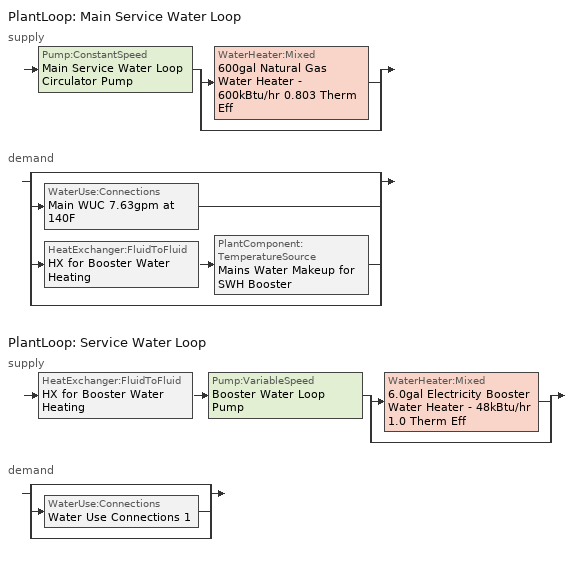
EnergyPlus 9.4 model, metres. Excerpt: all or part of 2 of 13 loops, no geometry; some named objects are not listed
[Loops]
PlantLoop 'Main Service Water Loop'
 supply: Pump:ConstantSpeed 'Main Service Water Loop Circulator Pump' > split
  | WaterHeater:Mixed '600gal Natural Gas Water Heater - 600kBtu/hr 0.803 Therm Eff'
  | bypass
 demand: split
  | bypass
  | WaterUse:Connections 'Main WUC 7.63gpm at 140F'
  | HeatExchanger:FluidToFluid 'HX for Booster Water Heating' > PlantComponent:TemperatureSource 'Mains Water Makeup for SWH Booster'
  | bypass
PlantLoop 'Service Water Loop'
 supply: HeatExchanger:FluidToFluid 'HX for Booster Water Heating' > Pump:VariableSpeed 'Booster Water Loop Pump' > split
  | WaterHeater:Mixed '6.0gal Electricity Booster Water Heater - 48kBtu/hr 1.0 Therm Eff'
  | bypass
 demand: split
  | bypass
  | WaterUse:Connections 'Water Use Connections 1'
  | bypass
[PlantLoop] Fluid Type=Water; Maximum Loop Flow Rate {m3/s}=Autosize; Minimum Loop Flow Rate {m3/s}=0; Plant Loop Volume {m3}=Autocalculate; Load Distribution Scheme=Optimal; Plant Loop Demand Calculation Scheme=SingleSetpoint
Name | Plant Equipment Operation Scheme | Maximum Loop Temperature {C} | Minimum Loop Temperature {C}
Main Service Water Loop | Main Service Water Loop Operation Schemes | 60 | 10
Service Water Loop | Service Water Loop Operation Schemes | 100 | 0
[Sizing:Plant] Loop Type=Heating; Loop Design Temperature Difference {deltaC}=5; Sizing Option=NonCoincident; Zone Timesteps in Averaging Window=1; Coincident Sizing Factor Mode=None
Name | Design Loop Exit Temperature {C}
Main Service Water Loop | 60
Service Water Loop | 82.2222
[Pump:ConstantSpeed]
Main Service Water Loop Circulator Pump: Design Flow Rate {m3/s}=Autosize; Design Pump Head {Pa}=34026; Design Power Consumption {W}=Autosize; Motor Efficiency=0.855; Fraction of Motor Inefficiencies to Fluid Stream=0; Pump Control Type=Intermittent; Design Power Sizing Method=PowerPerFlowPerPressure; Design Electric Power per Unit Flow Rate {W/(m3/s)}=348701.1; Design Shaft Power per Unit Flow Rate per Unit Head {W-s/m3-Pa}=1.28205
[SetpointManager:Scheduled] Control Variable=Temperature
Name | Schedule | Setpoint Node or NodeList
Service hot water setpoint manager | Service Water Loop Temp - 140F | Main Service Water Loop Supply Outlet Node
Hot water booster setpoint manager | Service Water Booster Temp - 180.00000000000006F | Service Water Loop Supply Outlet Node
[Pump:VariableSpeed]
Booster Water Loop Pump: Design Maximum Flow Rate {m3/s}=Autosize; Design Pump Head {Pa}=0; Design Power Consumption {W}=0; Motor Efficiency=1; Fraction of Motor Inefficiencies to Fluid Stream=0; Coefficient 1 of the Part Load Performance Curve=0; Coefficient 2 of the Part Load Performance Curve=1; Coefficient 3 of the Part Load Performance Curve=0; Coefficient 4 of the Part Load Performance Curve=0; Design Minimum Flow Rate {m3/s}=0; Pump Control Type=Continuous; Skin Loss Radiative Fraction=0.5; Design Power Sizing Method=PowerPerFlowPerPressure; Design Electric Power per Unit Flow Rate {W/(m3/s)}=348701.1; Design Shaft Power per Unit Flow Rate per Unit Head {W/((m3/s)-Pa)}=1.28205; Design Minimum Flow Rate Fraction=0
[PlantEquipmentOperationSchemes] Control Scheme Object Type 1=PlantEquipmentOperation:HeatingLoad; Control Scheme Schedule Name 1=Always On Discrete
Name | Control Scheme Name 1
Main Service Water Loop Operation Schemes | Main Service Water Loop Heating Operation Scheme
Service Water Loop Operation Schemes | Service Water Loop Heating Operation Scheme
[PlantEquipmentList]
Main Service Water Loop Heating Equipment List: WaterHeater:Mixed, 600gal Natural Gas Water Heater - 600kBtu/hr 0.803 Therm Eff
Service Water Loop Heating Equipment List: HeatExchanger:FluidToFluid, HX for Booster Water Heating, WaterHeater:Mixed, 6.0gal Electricity Booster Water Heater - 48kBtu/hr 1.0 Therm Eff
[PlantEquipmentOperation:HeatingLoad] Load Range Lower Limit 1 {W}=0; Load Range Upper Limit 1 {W}=1000000000
Name | Range Equipment List Name 1
Main Service Water Loop Heating Operation Scheme | Main Service Water Loop Heating Equipment List
Service Water Loop Heating Operation Scheme | Service Water Loop Heating Equipment List
[WaterHeater:Mixed] Deadband Temperature Difference {deltaC}=2; Heater Control Type=Cycle; Heater Ignition Minimum Flow Rate {m3/s}=0; Heater Ignition Delay {s}=0; Off Cycle Parasitic Heat Fraction to Tank=0; On Cycle Parasitic Heat Fraction to Tank=0; Ambient Temperature Indicator=Zone; Off Cycle Loss Fraction to Zone=1; On Cycle Loss Fraction to Zone=1; Use Side Effectiveness=1; Source Side Effectiveness=1; Use Side Design Flow Rate {m3/s}=Autosize; Source Side Design Flow Rate {m3/s}=Autosize; Indirect Water Heating Recovery Time {hr}=1.5; Source Side Flow Control Mode=IndirectHeatPrimarySetpoint
Name | Tank Volume {m3} | Setpoint Temperature Schedule | Maximum Temperature Limit {C} | Heater Maximum Capacity {W} | Heater Fuel Type | Heater Thermal Efficiency | Off Cycle Parasitic Fuel Consumption Rate {W} | Off Cycle Parasitic Fuel Type | On Cycle Parasitic Fuel Consumption Rate {W} | On Cycle Parasitic Fuel Type | Ambient Temperature Zone | Off Cycle Loss Coefficient to Ambient Temperature {W/K} | On Cycle Loss Coefficient to Ambient Temperature {W/K}
600gal Natural Gas Water Heater - 600kBtu/hr 0.803 Therm Eff | 2.27125 | Service Water Loop Temp - 140F | 60 | 175843 | NaturalGas | 0.802763 | 1268.35 | NaturalGas | 1268.35 | NaturalGas | Mech_ZN_1_FLR_1 ZN | 15.6173 | 15.6173
6.0gal Electricity Booster Water Heater - 48kBtu/hr 1.0 Therm Eff | 0.0227125 | Service Water Booster Temp - 180.00000000000006F | 82.2222 | 14000 | Electricity | 1 | 0 | Electricity | 0 | Electricity | Kitchen_ZN_1_FLR_1 ZN | 1.59362 | 1.59362
[WaterUse:Connections]
Name | Water Use Equipment Name 1
Main WUC 7.63gpm at 140F | Main Service Water Use 7.63gpm at 140F
Water Use Connections 1 | Booster Water Fixture - 23.7 gpm at 180F
[WaterUse:Equipment] Flow Rate Fraction Schedule=SchoolSecondary BLDG_SWH_SCH
Name | Peak Flow Rate {m3/s} | Target Temperature Schedule | Sensible Fraction Schedule | Latent Fraction Schedule
Main Service Water Use 7.63gpm at 140F | 0.000481378 | Mixed Water At Faucet Temp - 140F | Fraction Sensible - 0.2 | Fraction Latent - 0.05
Booster Water Fixture - 23.7 gpm at 180F | 0.00149524 | Mixed Water At Faucet Temp - 180F
[HeatExchanger:FluidToFluid]
HX for Booster Water Heating: Loop Demand Side Design Flow Rate {m3/s}=Autosize; Loop Supply Side Design Flow Rate {m3/s}=Autosize; Heat Exchange Model Type=Ideal; Heat Exchanger U-Factor Times Area Value {W/K}=Autosize; Control Type=UncontrolledOn; Minimum Temperature Difference to Activate Heat Exchanger {deltaC}=0.01; Heat Transfer Metering End Use Type=LoopToLoop; Component Override Cooling Control Temperature Mode=Loop; Sizing Factor=1; Operation Minimum Temperature Limit {C}=0; Operation Maximum Temperature Limit {C}=100
[PlantComponent:TemperatureSource]
Mains Water Makeup for SWH Booster: Design Volume Flow Rate {m3/s}=Autosize; Temperature Specification Type=Scheduled; Source Temperature {C}=8; Source Temperature Schedule=Mains Water Temperature
[Schedule:Day:Interval]
Fraction Latent - 0.05 Default: No, 24:00, 0.05
Fraction Sensible - 0.2 Default: No, 24:00, 0.2
Mixed Water At Faucet Temp - 140F Default; Service Water Loop Temp - 140F Default: No, 24:00, 60
Mixed Water At Faucet Temp - 180F Default; Service Water Booster Temp - 180.00000000000006F Default: No, 24:00, 82.2222
SchoolSecondary BLDG_SWH_SCH Default; SchoolSecondary BLDG_SWH_SCH Sat Day; SchoolSecondary BLDG_SWH_SCH Sun|Sat Day; SchoolSecondary BLDG_SWH_SCH Sun|Sat Day 1: No, 24:00, 0
SchoolSecondary BLDG_SWH_SCH Summer Design Day: No, 07:00, 0.05, 08:00, 0.1, 09:00, 0.34, 10:00, 0.6, 11:00, 0.63, 12:00, 0.72, 13:00, 0.79, 14:00, 0.83, 15:00, 0.61, 16:00, 0.65, 18:00, 0.1, 19:00, 0.19, 20:00, 0.25, 22:00, 0.22, 23:00, 0.12, 24:00, 0.09
SchoolSecondary BLDG_SWH_SCH Winter Design Day: No, 09:00, 0.03, 13:00, 0.05, 24:00, 0.03
SchoolSecondary BLDG_SWH_SCH Wkdy Day; SchoolSecondary BLDG_SWH_SCH Wkdy Day 2: No, 08:00, 0, 09:00, 0.34, 10:00, 0.6, 11:00, 0.63, 12:00, 0.72, 13:00, 0.79, 14:00, 0.83, 15:00, 0.61, 16:00, 0.65, 18:00, 0.1, 19:00, 0.19, 20:00, 0.25, 24:00, 0
SchoolSecondary BLDG_SWH_SCH Wkdy Day 1: No, 08:00, 0, 18:00, 0.1, 19:00, 0.19, 20:00, 0.25, 24:00, 0
[Schedule:Week:Daily]
Fraction Latent - 0.05 Week Rule - Jan1-Dec31: Fraction Latent - 0.05 Default, Fraction Latent - 0.05 Default, Fraction Latent - 0.05 Default, Fraction Latent - 0.05 Default, Fraction Latent - 0.05 Default, Fraction Latent - 0.05 Default, Fraction Latent - 0.05 Default, Fraction Latent - 0.05 Default, Fraction Latent - 0.05 Default, Fraction Latent - 0.05 Default, Fraction Latent - 0.05 Default, Fraction Latent - 0.05 Default
Fraction Sensible - 0.2 Week Rule - Jan1-Dec31: Fraction Sensible - 0.2 Default, Fraction Sensible - 0.2 Default, Fraction Sensible - 0.2 Default, Fraction Sensible - 0.2 Default, Fraction Sensible - 0.2 Default, Fraction Sensible - 0.2 Default, Fraction Sensible - 0.2 Default, Fraction Sensible - 0.2 Default, Fraction Sensible - 0.2 Default, Fraction Sensible - 0.2 Default, Fraction Sensible - 0.2 Default, Fraction Sensible - 0.2 Default
Mixed Water At Faucet Temp - 140F Week Rule - Jan1-Dec31: Mixed Water At Faucet Temp - 140F Default, Mixed Water At Faucet Temp - 140F Default, Mixed Water At Faucet Temp - 140F Default, Mixed Water At Faucet Temp - 140F Default, Mixed Water At Faucet Temp - 140F Default, Mixed Water At Faucet Temp - 140F Default, Mixed Water At Faucet Temp - 140F Default, Mixed Water At Faucet Temp - 140F Default, Mixed Water At Faucet Temp - 140F Default, Mixed Water At Faucet Temp - 140F Default, Mixed Water At Faucet Temp - 140F Default, Mixed Water At Faucet Temp - 140F Default
Mixed Water At Faucet Temp - 180F Week Rule - Jan1-Dec31: Mixed Water At Faucet Temp - 180F Default, Mixed Water At Faucet Temp - 180F Default, Mixed Water At Faucet Temp - 180F Default, Mixed Water At Faucet Temp - 180F Default, Mixed Water At Faucet Temp - 180F Default, Mixed Water At Faucet Temp - 180F Default, Mixed Water At Faucet Temp - 180F Default, Mixed Water At Faucet Temp - 180F Default, Mixed Water At Faucet Temp - 180F Default, Mixed Water At Faucet Temp - 180F Default, Mixed Water At Faucet Temp - 180F Default, Mixed Water At Faucet Temp - 180F Default
SchoolSecondary BLDG_SWH_SCH Week Rule - Jan1-Jun10: SchoolSecondary BLDG_SWH_SCH Sun|Sat Day, SchoolSecondary BLDG_SWH_SCH Wkdy Day, SchoolSecondary BLDG_SWH_SCH Wkdy Day, SchoolSecondary BLDG_SWH_SCH Wkdy Day, SchoolSecondary BLDG_SWH_SCH Wkdy Day, SchoolSecondary BLDG_SWH_SCH Wkdy Day, SchoolSecondary BLDG_SWH_SCH Sun|Sat Day, SchoolSecondary BLDG_SWH_SCH Default, SchoolSecondary BLDG_SWH_SCH Summer Design Day, SchoolSecondary BLDG_SWH_SCH Winter Design Day, SchoolSecondary BLDG_SWH_SCH Default, SchoolSecondary BLDG_SWH_SCH Default
SchoolSecondary BLDG_SWH_SCH Week Rule - Jun11-Jun17: SchoolSecondary BLDG_SWH_SCH Sun|Sat Day, SchoolSecondary BLDG_SWH_SCH Wkdy Day, SchoolSecondary BLDG_SWH_SCH Wkdy Day, SchoolSecondary BLDG_SWH_SCH Wkdy Day, SchoolSecondary BLDG_SWH_SCH Wkdy Day, SchoolSecondary BLDG_SWH_SCH Wkdy Day 1, SchoolSecondary BLDG_SWH_SCH Sun|Sat Day 1, SchoolSecondary BLDG_SWH_SCH Default, SchoolSecondary BLDG_SWH_SCH Summer Design Day, SchoolSecondary BLDG_SWH_SCH Winter Design Day, SchoolSecondary BLDG_SWH_SCH Default, SchoolSecondary BLDG_SWH_SCH Default
SchoolSecondary BLDG_SWH_SCH Week Rule - Jun18-Sep9: SchoolSecondary BLDG_SWH_SCH Sun|Sat Day 1, SchoolSecondary BLDG_SWH_SCH Wkdy Day 1, SchoolSecondary BLDG_SWH_SCH Wkdy Day 1, SchoolSecondary BLDG_SWH_SCH Wkdy Day 1, SchoolSecondary BLDG_SWH_SCH Wkdy Day 1, SchoolSecondary BLDG_SWH_SCH Wkdy Day 1, SchoolSecondary BLDG_SWH_SCH Sun|Sat Day 1, SchoolSecondary BLDG_SWH_SCH Default, SchoolSecondary BLDG_SWH_SCH Summer Design Day, SchoolSecondary BLDG_SWH_SCH Winter Design Day, SchoolSecondary BLDG_SWH_SCH Default, SchoolSecondary BLDG_SWH_SCH Default
SchoolSecondary BLDG_SWH_SCH Week Rule - Sep10-Sep16: SchoolSecondary BLDG_SWH_SCH Sun|Sat Day 1, SchoolSecondary BLDG_SWH_SCH Wkdy Day 1, SchoolSecondary BLDG_SWH_SCH Wkdy Day 1, SchoolSecondary BLDG_SWH_SCH Wkdy Day 1, SchoolSecondary BLDG_SWH_SCH Wkdy Day 1, SchoolSecondary BLDG_SWH_SCH Wkdy Day 1, SchoolSecondary BLDG_SWH_SCH Sat Day, SchoolSecondary BLDG_SWH_SCH Default, SchoolSecondary BLDG_SWH_SCH Summer Design Day, SchoolSecondary BLDG_SWH_SCH Winter Design Day, SchoolSecondary BLDG_SWH_SCH Default, SchoolSecondary BLDG_SWH_SCH Default
SchoolSecondary BLDG_SWH_SCH Week Rule - Sep17-Dec31: SchoolSecondary BLDG_SWH_SCH Default, SchoolSecondary BLDG_SWH_SCH Wkdy Day 2, SchoolSecondary BLDG_SWH_SCH Wkdy Day 2, SchoolSecondary BLDG_SWH_SCH Wkdy Day 2, SchoolSecondary BLDG_SWH_SCH Wkdy Day 2, SchoolSecondary BLDG_SWH_SCH Wkdy Day 2, SchoolSecondary BLDG_SWH_SCH Sat Day, SchoolSecondary BLDG_SWH_SCH Default, SchoolSecondary BLDG_SWH_SCH Summer Design Day, SchoolSecondary BLDG_SWH_SCH Winter Design Day, SchoolSecondary BLDG_SWH_SCH Default, SchoolSecondary BLDG_SWH_SCH Default
Service Water Booster Temp - 180.00000000000006F Week Rule - Jan1-Dec31: Service Water Booster Temp - 180.00000000000006F Default, Service Water Booster Temp - 180.00000000000006F Default, Service Water Booster Temp - 180.00000000000006F Default, Service Water Booster Temp - 180.00000000000006F Default, Service Water Booster Temp - 180.00000000000006F Default, Service Water Booster Temp - 180.00000000000006F Default, Service Water Booster Temp - 180.00000000000006F Default, Service Water Booster Temp - 180.00000000000006F Default, Service Water Booster Temp - 180.00000000000006F Default, Service Water Booster Temp - 180.00000000000006F Default, Service Water Booster Temp - 180.00000000000006F Default, Service Water Booster Temp - 180.00000000000006F Default
Service Water Loop Temp - 140F Week Rule - Jan1-Dec31: Service Water Loop Temp - 140F Default, Service Water Loop Temp - 140F Default, Service Water Loop Temp - 140F Default, Service Water Loop Temp - 140F Default, Service Water Loop Temp - 140F Default, Service Water Loop Temp - 140F Default, Service Water Loop Temp - 140F Default, Service Water Loop Temp - 140F Default, Service Water Loop Temp - 140F Default, Service Water Loop Temp - 140F Default, Service Water Loop Temp - 140F Default, Service Water Loop Temp - 140F Default
[Schedule:Year]
Fraction Latent - 0.05: Fraction Latent - 0.05 Week Rule - Jan1-Dec31, 1, 1, 12, 31
Fraction Sensible - 0.2: Fraction Sensible - 0.2 Week Rule - Jan1-Dec31, 1, 1, 12, 31
Mixed Water At Faucet Temp - 140F: Mixed Water At Faucet Temp - 140F Week Rule - Jan1-Dec31, 1, 1, 12, 31
Mixed Water At Faucet Temp - 180F: Mixed Water At Faucet Temp - 180F Week Rule - Jan1-Dec31, 1, 1, 12, 31
SchoolSecondary BLDG_SWH_SCH: SchoolSecondary BLDG_SWH_SCH Week Rule - Jan1-Jun10, 1, 1, 6, 10, SchoolSecondary BLDG_SWH_SCH Week Rule - Jun11-Jun17, 6, 11, 6, 17, SchoolSecondary BLDG_SWH_SCH Week Rule - Jun18-Sep9, 6, 18, 9, 9, SchoolSecondary BLDG_SWH_SCH Week Rule - Sep10-Sep16, 9, 10, 9, 16, SchoolSecondary BLDG_SWH_SCH Week Rule - Sep17-Dec31, 9, 17, 12, 31
Service Water Booster Temp - 180.00000000000006F: Service Water Booster Temp - 180.00000000000006F Week Rule - Jan1-Dec31, 1, 1, 12, 31
Service Water Loop Temp - 140F: Service Water Loop Temp - 140F Week Rule - Jan1-Dec31, 1, 1, 12, 31
[Schedule:Constant]
Name | Hourly Value
Always On Discrete | 1
Mains Water Temperature | 10
